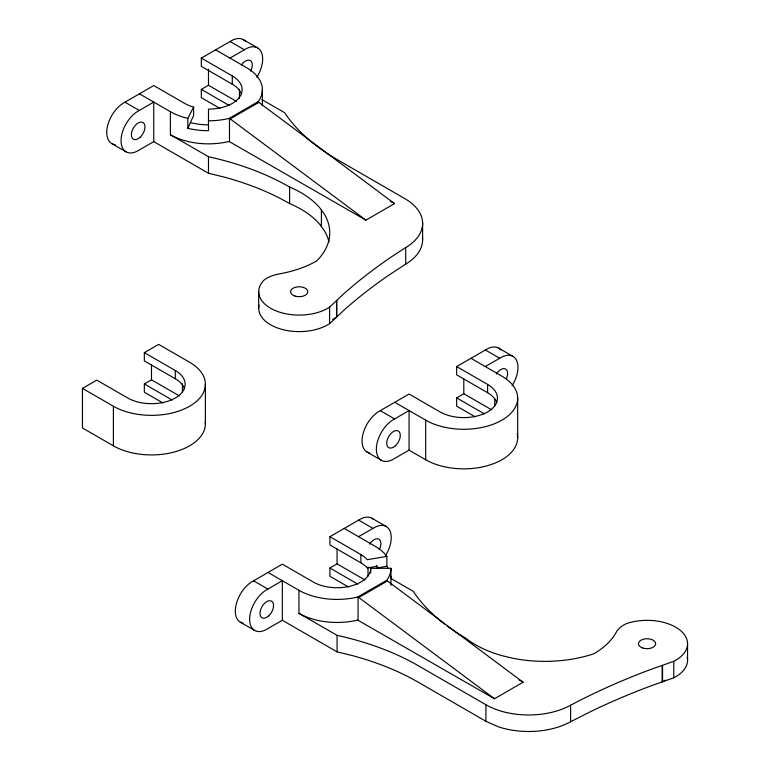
<?xml version="1.0" encoding="UTF-8"?>
<svg xmlns="http://www.w3.org/2000/svg" width="770" height="770" viewBox="0 0 770 770"><rect width="100%" height="100%" fill="white"/><g stroke="black" fill="none" stroke-linecap="round" stroke-linejoin="round"><path stroke-width="1.16" d="M241.482 94.161A33.649 19.423 0 0 0 232.28 84.209L201.326 66.345L201.326 58.087L232.28 75.951A33.649 19.423 0 0 1 239.566 97.116A33.649 19.423 0 0 1 208.487 109.109L208.487 130.708A53.881 31.108 0 0 1 187.861 128.34L187.861 118.426L193.607 107.107A33.649 19.423 0 0 1 184.694 103.421L153.75 85.557L123.874 102.805A24.236 13.995 -60 0 0 107.319 127.021A24.236 13.995 -60 0 0 115.308 144.673M187.861 128.34L193.607 115.375L193.607 107.107M422.451 237.295A60.474 34.91 0 0 1 405.713 264.091L388.754 275.227A600.138 346.49 0 0 0 343.035 311.013L329.608 323.65A40.473 23.37 0 0 1 282.475 329.531A40.473 23.37 0 0 1 259.047 305.19M139.437 93.815L170.382 111.689L170.382 134.74L208.487 156.734A230.692 133.191 0 0 1 289.607 187.043A97.915 56.528 0 0 1 319.945 208.016L324.488 214.387A97.915 56.528 0 0 1 316.614 260.992C305.036 267.565 292.186 271.598 279.125 273.956A29.299 16.911 0 0 0 264.129 280.03A40.473 23.37 0 0 0 275.602 310.714A40.473 23.37 0 0 0 329.608 307.124L343.035 294.486A600.138 346.49 0 0 1 405.713 247.574A60.474 34.91 0 0 0 404.905 198.67L337.193 159.573A230.692 133.191 0 0 1 284.688 112.738L262.031 99.657M208.487 120.794A53.881 31.108 0 0 0 229.104 118.426L258.268 101.592A53.881 31.108 0 0 0 246.583 67.683L215.638 49.819L201.326 58.087M268.018 572.428L298.962 590.292A53.881 31.108 0 0 0 357.694 597.039L386.848 580.205A53.881 31.108 0 0 0 390.958 568.299L370.717 568.299A33.649 19.423 0 0 1 349.946 586.24A33.649 19.423 0 0 1 313.275 582.033L282.33 564.169L253.58 580.811A24.236 13.995 -60 0 0 236.226 604.209A24.236 13.995 -60 0 0 242.935 623.151M377.502 568.539L377.05 566.306L367.242 567.971A33.649 19.423 0 0 0 360.861 562.822L329.916 544.958L329.916 536.69L359.792 519.442A24.236 13.995 -60 0 1 373.383 519.336M153.75 141.651L139.303 149.948A24.236 13.995 -60 0 1 121.044 140.746A24.236 13.995 -60 0 1 139.303 110.457L153.75 102.083L153.75 141.651L208.487 173.26L223.435 176.898A230.692 133.191 0 0 1 289.607 203.569A97.915 56.528 0 0 1 319.945 224.542L324.488 230.904A97.915 56.528 0 0 1 328.983 242.088M369.667 453.02A24.236 13.995 -60 0 1 362.786 434.79A24.236 13.995 -60 0 1 379.186 411.276L409.062 394.028L440.007 411.902A33.649 19.423 0 0 0 487.593 411.902A33.649 19.423 0 0 0 487.593 384.432L456.639 366.558L456.639 374.826L487.593 392.69A33.649 19.423 0 0 1 496.794 402.633M409.062 450.132L394.615 458.429A24.236 13.995 -60 0 1 376.357 449.228A24.236 13.995 -60 0 1 394.615 418.938L409.062 410.554L409.062 450.132L425.695 459.738A53.881 31.108 0 0 0 487.631 465.638A53.881 31.108 0 0 0 517.219 433.683M282.33 620.264L267.893 628.561A24.236 13.995 -60 0 1 249.634 619.359A24.236 13.995 -60 0 1 267.893 589.069L282.33 580.686L282.33 620.264L337.067 651.872L352.015 655.501A230.692 133.191 0 0 1 418.197 682.182L485.909 721.278L498.267 726.765A60.474 34.91 0 0 0 570.609 721.74L589.897 711.952A600.138 346.49 0 0 1 651.872 685.55L673.769 677.802A40.473 23.37 0 0 0 687.206 657.185M219.902 108.377L201.326 97.655L201.326 89.397L208.487 85.268L236.342 101.342M230.23 118.888L258.855 102.371M170.382 134.74A53.881 31.108 0 0 0 229.104 141.478L365.904 220.143L394.529 203.626L258.104 101.804M205.263 421.787A53.881 31.108 0 0 1 173.731 452.163A53.881 31.108 0 0 1 113.392 445.82L82.448 427.956L82.448 388.378L96.76 380.12L127.705 397.984A33.649 19.423 0 0 0 175.291 397.984A33.649 19.423 0 0 0 175.291 370.514L144.337 352.65L144.337 360.909L175.291 378.773A33.649 19.423 0 0 1 184.492 388.725M144.337 352.65L158.649 344.382L189.603 362.247A53.881 31.108 0 0 1 189.603 406.242A53.881 31.108 0 0 1 113.392 406.242L82.448 388.378M162.913 402.941L144.337 392.219L144.337 383.961L151.498 379.831L179.352 395.905M332.592 319.483L336.577 317.182L336.577 300.666M456.639 366.558L485.398 350.003A24.236 13.995 -60 0 1 500.769 349.878M475.215 416.859L456.639 406.137L456.639 397.878L463.8 393.74L491.655 409.823M348.483 586.99L329.916 576.268L329.916 568.01L337.067 563.881L364.922 579.954M358.81 597.501L387.435 580.975M298.962 590.292L298.962 613.344A53.881 31.108 0 0 0 357.694 620.091L494.484 698.756L523.109 682.23L386.684 580.416M665.55 680.103L662.566 681.825L662.566 665.299L673.769 661.286A40.473 23.37 0 0 0 679.977 630.101A40.473 23.37 0 0 0 626.838 623.469A29.299 16.911 0 0 0 616.318 632.131C611.264 641.458 602.891 648.465 593.863 653.778A97.915 56.528 0 0 1 513.128 658.321L502.088 655.693A97.915 56.528 0 0 1 465.773 638.186A230.692 133.191 0 0 1 447.206 626.077M215.638 49.819L230.086 41.522A24.236 13.995 -60 0 1 244.09 40.136M229.951 58.087L244.398 49.79A24.236 13.995 -60 0 1 261.348 52.177A24.236 13.995 -60 0 1 256.814 77.241M485.264 366.558L499.711 358.262A24.236 13.995 -60 0 1 516.66 360.649A24.236 13.995 -60 0 1 512.127 385.722M358.531 536.69L372.978 528.403A24.236 13.995 -60 0 1 389.928 530.78A24.236 13.995 -60 0 1 385.395 555.853M662.566 665.299L651.872 669.034A600.138 346.49 0 0 0 570.609 705.214A60.474 34.91 0 0 1 485.909 704.752L418.197 665.655A230.692 133.191 0 0 0 337.067 635.346L298.962 613.344M388.099 568.212A53.881 31.108 0 0 0 386.848 566.306L386.848 556.392L367.242 559.703A33.649 19.423 0 0 0 360.861 554.564L329.916 536.69M377.05 567.962L386.848 566.306M190.739 122.68L191.74 122.95A43.765 25.266 0 0 0 208.487 124.865M243.32 39.636L257.632 47.894M230.086 41.522L244.398 49.79M201.326 89.397L229.181 105.48M390.361 201.22L394.529 203.626M124.99 102.198L139.303 110.457M498.633 348.117L512.945 356.375M485.398 350.003L499.711 358.262M111.756 143.576L126.068 151.844M470.951 358.3L501.896 376.164A53.881 31.108 0 0 1 501.896 420.16A53.881 31.108 0 0 1 425.695 420.16L394.75 402.296M456.639 397.878L484.494 413.952M380.303 410.68L394.615 418.938M367.069 452.057L381.381 460.316M144.337 383.961L172.191 400.044M371.91 518.249L386.213 526.507M358.666 520.135L372.978 528.403M344.228 528.432L375.173 546.296A53.881 31.108 0 0 1 386.848 556.392M390.621 578.27L413.278 591.35A230.692 133.191 0 0 0 444.521 624.047M329.916 568.01L357.771 584.093M518.942 679.833L523.109 682.23M253.58 580.811L267.893 589.069M240.336 622.189L254.649 630.457M365.904 220.143L229.479 118.33L229.479 141.382M494.484 698.756L358.06 596.943L358.06 619.994M376.318 565.382L377.05 566.306M687.552 643.71L687.552 660.237M673.769 661.286L673.769 677.802M662.152 665.396L662.152 681.912M570.609 705.214L570.609 721.74M517.681 398.167L517.681 437.745M494.744 398.937L494.744 405.848M487.593 384.432L487.593 392.69M485.909 704.752L485.909 721.278M463.8 378.763L463.8 393.74M425.695 420.16L425.695 459.738M422.615 223.021L422.615 239.547M405.713 247.574L405.713 264.091M390.958 568.299L390.958 585.373M370.717 568.299L370.717 573.015M368.012 566.759L368.012 575.979M360.861 554.564L360.861 562.822M337.067 548.894L337.067 563.881M337.067 635.346L337.067 651.872M336.731 300.425L336.731 316.942M329.608 307.124L329.608 323.65M321.408 210.066L321.408 226.592M289.607 187.043L289.607 203.569M262.368 89.686L262.368 105.827M258.701 291.714L258.701 308.241M239.431 89.301L239.431 98.522M232.28 75.951L232.28 84.209M208.487 69.127L208.487 85.268M208.487 156.734L208.487 173.26M205.378 384.249L205.378 423.827M182.442 383.864L182.442 391.93M175.291 370.514L175.291 378.773M151.498 364.845L151.498 379.831M113.392 406.242L113.392 445.82M369.619 544.188A9.615 5.554 -60 0 1 378.907 539.173A9.615 5.554 -60 0 1 379.206 549.722M390.842 576.181A53.881 31.108 0 0 1 390.958 578.212M187.861 118.426A53.881 31.108 0 0 1 170.382 111.689M241.376 65.046A9.615 5.554 -60 0 1 250.471 60.657A9.615 5.554 -60 0 1 250.625 71.109M244.802 40.723A24.236 13.995 -60 0 1 245.457 41.407M496.342 374.047A9.615 5.554 -60 0 1 505.476 368.955A9.615 5.554 -60 0 1 506.217 379.033M268.528 616.029A9.615 5.554 -60 0 0 271.569 601.139A9.615 5.554 -60 0 0 260.202 611.226A9.615 5.554 -60 0 0 268.528 616.029M642.777 648.013A8.605 4.966 0 0 0 655.674 643.71A8.605 4.966 0 0 0 642.777 639.408A8.605 4.966 0 0 0 642.777 648.013M294.881 296.017A8.605 4.966 0 0 0 307.779 291.714A8.605 4.966 0 0 0 294.881 287.422A8.605 4.966 0 0 0 294.881 296.017M139.948 137.416A9.615 5.554 -60 0 0 142.989 122.526A9.615 5.554 -60 0 0 131.622 132.613A9.615 5.554 -60 0 0 139.948 137.416M395.26 445.897A9.615 5.554 -60 0 0 398.302 431.007A9.615 5.554 -60 0 0 386.935 441.094A9.615 5.554 -60 0 0 395.26 445.897"/></g></svg>
